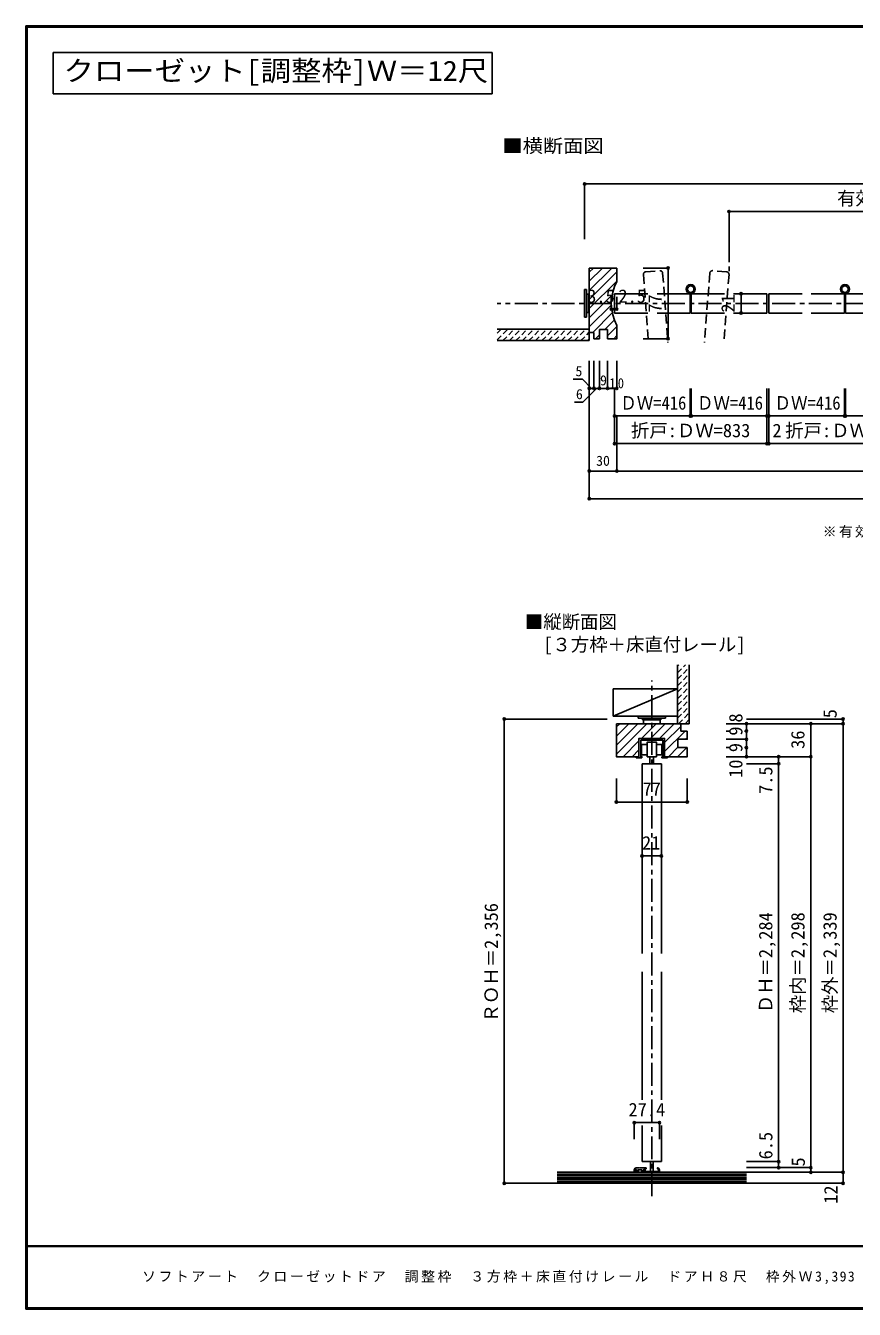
# Model space of a CAD drawing. Units: millimetres, scale not verified. Extents: x -973 to 977, y -701 to 696.
# Drawn here: x -973 to -72, y -701 to 696 of the extents above; entities that cross this region are included whole.
import ezdxf
from ezdxf.enums import TextEntityAlignment as Align

# ---------------------------------------------------------------- set-up
doc = ezdxf.new("R2010")
doc.units = ezdxf.units.MM
doc.header["$LTSCALE"] = 5
doc.header["$PDMODE"] = 32
doc.header["$PDSIZE"] = 2.5
for name, pattern in [('CHAIN1', [8, 5, -1, 1, -1]), ('DASHED1', [1.8, 1.2, -0.6]), ('DASHED2', [3, 2, -1])]:
    doc.linetypes.add(name, pattern=pattern)
for name, color, linetype in [('0-0_補助線', 7, 'Continuous'), ('0-1_通り芯', 4, 'CHAIN1'), ('0-3_仕上げ', 2, 'Continuous'), ('0-4_枠', 7, 'Continuous'), ('0-6_扉', 6, 'Continuous'), ('0-7_金物', 7, 'Continuous'), ('0-A_文字', 3, 'Continuous'), ('0-B_寸法', 7, 'Continuous'), ('0-C_ハッチ', 4, 'DASHED1'), ('F-1_枠', 6, 'Continuous'), ('F-A_文字', 7, 'Continuous')]:
    doc.layers.add(name, color=color, linetype=linetype)
doc.styles.add('ＭＳ ゴシック', font='')
doc.styles.get('ＭＳ ゴシック').set_extended_font_data('MS Gothic')

msp = doc.modelspace()

# ---------------------------------------------------------------- linework, layer by layer
at = {"layer": '0-0_補助線', "color": 4}
for p, q in [((-336.347, 387.393), (-336.347, 400.948)), ((-332.847, 387.393), (-332.847, 400.948)), ((-330.347, 387.393), (-330.347, 400.948)), ((-332.847, 387.393), (-336.347, 387.393)), ((-330.347, 387.393), (-332.847, 387.393))]:
    msp.add_line(p, q, dxfattribs=at)
at = {"layer": '0-0_補助線'}
for p in [(-336.347, 387.393), (-332.847, 387.393), (-330.347, 387.393)]:
    msp.add_point(p, dxfattribs=at)
at = {"layer": '0-1_通り芯'}
for p, q in [((-208.347, 463.658), (-208.347, 424.921)), ((463.653, 393.658), (-460.347, 393.658)), ((-292.33, -577.61), (-292.33, -16.638))]:
    msp.add_line(p, q, dxfattribs=at)
at = {"layer": '0-3_仕上げ', "color": 4}
for p, q in [((-274.625, 432.158), (-301.83, 432.158)), ((-274.625, 432.158), (-274.625, 355.158)), ((-274.625, 355.158), (-301.83, 355.158)), ((-334.33, -25.614), (-264.33, -25.614)), ((-334.33, -55.614), (-334.33, -25.614)), ((-334.33, -55.614), (-264.33, -25.614))]:
    msp.add_line(p, q, dxfattribs=at)
at = {"layer": '0-3_仕上げ'}
for p, q in [((-460.347, 365.658), (-360.347, 365.658)), ((-360.347, 365.658), (-360.347, 353.158)), ((-460.347, 353.158), (-360.347, 353.158)), ((-264.33, -63.638), (-264.33, 0.333)), ((-251.83, -63.638), (-251.83, 0.333)), ((-251.83, -63.638), (-264.33, -63.638)), ((-189.33, -551.638), (-395.33, -551.638)), ((-395.33, -563.638), (-189.33, -563.638))]:
    msp.add_line(p, q, dxfattribs=at)
at = {"layer": '0-3_仕上げ', "color": 7}
for p, q in [((-395.33, -553.638), (-189.33, -553.638)), ((-395.33, -555.638), (-189.33, -555.638)), ((-395.33, -557.638), (-189.33, -557.638)), ((-395.33, -559.638), (-189.33, -559.638)), ((-395.33, -561.638), (-189.33, -561.638))]:
    msp.add_line(p, q, dxfattribs=at)
at = {"layer": '0-3_仕上げ', "color": 4}
msp.add_lwpolyline([(-264.33, -25.614), (-264.33, -55.614), (-334.33, -55.614)], dxfattribs=at)
at = {"layer": '0-3_仕上げ', "color": 7}
for p in [(-274.625, 432.158), (-274.625, 355.158)]:
    msp.add_point(p, dxfattribs=at)
at = {"layer": '0-4_枠', "color": 3}
for p, q in [((-360.347, 362.158), (-360.347, 432.158)), ((-360.347, 432.158), (-330.347, 432.158)), ((-330.347, 417.658), (-330.347, 432.158)), ((-349.347, 365.158), (-340.347, 365.158)), ((-349.347, 355.158), (-349.347, 365.158)), ((-340.347, 355.158), (-340.347, 365.158)), ((-360.347, 362.158), (-355.347, 362.158)), ((-355.347, 355.158), (-355.347, 362.158)), ((-355.347, 355.158), (-349.347, 355.158)), ((-330.83, -63.638), (-260.83, -63.638)), ((-260.83, -63.638), (-260.83, -71.638)), ((-253.83, -71.638), (-260.83, -71.638)), ((-253.83, -89.638), (-263.83, -89.638)), ((-253.83, -99.638), (-253.83, -89.638)), ((-253.83, -99.638), (-278.33, -99.638))]:
    msp.add_line(p, q, dxfattribs=at)
at = {"layer": '0-4_枠'}
for p, q in [((-311.33, -551.638), (-311.33, -548.938)), ((-311.33, -551.638), (-310.33, -551.638)), ((-310.33, -551.638), (-310.33, -548.896)), ((-309.33, -546.938), (-305.63, -546.938)), ((-308.43, -551.638), (-307.33, -551.638)), ((-307.33, -551.638), (-307.33, -549.038)), ((-307.23, -548.938), (-303.43, -548.938)), ((-305.33, -547.238), (-305.63, -546.938)), ((-305.33, -547.238), (-305.03, -546.938)), ((-298.73, -546.938), (-305.03, -546.938)), ((-303.33, -551.638), (-303.33, -549.038)), ((-303.33, -551.638), (-302.23, -551.638)), ((-302.23, -551.638), (-302.23, -549.713)), ((-302.142, -549.501), (-301.142, -548.501)), ((-300.63, -548.713), (-300.63, -550.638)), ((-299.63, -551.638), (-283.93, -551.638)), ((-299.53, -548.238), (-299.53, -550.238)), ((-298.63, -547.938), (-299.23, -547.938)), ((-299.03, -550.738), (-292.63, -550.738)), ((-298.43, -547.238), (-298.43, -547.738)), ((-292.33, -551.038), (-292.63, -550.738)), ((-286.23, -547.238), (-286.23, -547.738)), ((-286.03, -547.938), (-285.43, -547.938)), ((-285.13, -548.238), (-285.13, -550.238)), ((-283.93, -548.938), (-283.93, -551.638))]:
    msp.add_line(p, q, dxfattribs=at)
at = {"layer": '0-4_枠', "color": 3}
for points in [[(-340.347, 355.158), (-337.778, 355.158), (-330.347, 355.158), (-330.347, 369.658)], [(-330.83, -63.638), (-330.83, -99.638), (-306.33, -99.638), (-306.33, -79.638), (-278.33, -79.638), (-278.33, -99.638)], [(-253.83, -71.638), (-253.83, -80.638), (-263.83, -80.638), (-263.83, -89.638)]]:
    msp.add_lwpolyline(points, dxfattribs=at)
at = {"layer": '0-4_枠'}
for points in [[(-308.43, -551.638), (-308.43, -549.588), (-309.477, -548.542)], [(-292.33, -551.038), (-292.03, -550.738), (-285.63, -550.738)]]:
    msp.add_lwpolyline(points, dxfattribs=at)
at = {"layer": '0-4_枠', "color": 3}
msp.add_arc((-285.347, 393.658), 51, 151.92751, 208.07249, dxfattribs=at)
at = {"layer": '0-4_枠'}
for centre, radius, start, end in [((-309.33, -548.938), 2, 90, 180), ((-309.83, -548.896), 0.5, 45, 180), ((-307.23, -549.038), 0.1, 90, 180), ((-303.43, -549.038), 0.1, 0, 90), ((-301.93, -549.713), 0.3, 135, 180), ((-300.93, -548.713), 0.3, 360, 135), ((-299.63, -550.638), 1, 180, 270), ((-299.23, -548.238), 0.3, 90, 180), ((-299.03, -550.238), 0.5, 180, 270), ((-298.73, -547.238), 0.3, 360, 90), ((-298.63, -547.738), 0.2, 270, 360), ((-285.93, -547.238), 0.3, 90, 180), ((-286.03, -547.738), 0.2, 180, 270), ((-285.93, -548.938), 2, 360, 90), ((-285.63, -550.238), 0.5, 270, 0), ((-285.43, -548.238), 0.3, 0, 90)]:
    msp.add_arc(centre, radius, start, end, dxfattribs=at)
at = {"layer": '0-6_扉', "color": 2, "linetype": 'DASHED2'}
for p, q in [((-301.448, 424.921), (-295.842, 351.158)), ((-298.684, 428.14), (-283.727, 429.277)), ((-280.508, 426.513), (-274.781, 351.158)), ((-229.287, 426.513), (-235.013, 351.158)), ((-211.111, 428.14), (-226.068, 429.277)), ((-208.347, 424.921), (-213.953, 351.158))]:
    msp.add_line(p, q, dxfattribs=at)
at = {"layer": '0-6_扉'}
for p, q in [((-332.847, 404.158), (-332.847, 383.158)), ((-296.659, 404.158), (-332.847, 404.158)), ((-250.472, 404.158), (-286.659, 404.158)), ((-250.472, 404.158), (-250.472, 383.158)), ((-249.472, 404.158), (-249.472, 383.158)), ((-213.284, 404.158), (-249.472, 404.158)), ((-167.097, 404.158), (-203.284, 404.158)), ((-167.097, 404.158), (-167.097, 383.158)), ((-165.097, 404.158), (-165.097, 383.158)), ((-128.909, 404.158), (-165.097, 404.158)), ((-82.722, 404.158), (-118.909, 404.158)), ((-82.722, 404.158), (-82.722, 383.158)), ((-81.722, 404.158), (-81.722, 383.158)), ((-81.722, 404.158), (-45.534, 404.158)), ((-296.659, 383.158), (-332.847, 383.158)), ((-250.472, 383.158), (-286.659, 383.158)), ((-213.284, 383.158), (-249.472, 383.158)), ((-167.097, 383.158), (-203.284, 383.158)), ((-128.909, 383.158), (-165.097, 383.158)), ((-82.722, 383.158), (-118.909, 383.158)), ((-81.722, 383.158), (-45.534, 383.158)), ((-302.83, -107.138), (-281.83, -107.138)), ((-302.83, -107.138), (-302.83, -313.638)), ((-281.83, -107.138), (-281.83, -313.638)), ((-302.83, -333.638), (-302.83, -472.739)), ((-281.83, -333.638), (-281.83, -472.739)), ((-302.83, -500.739), (-302.83, -540.138)), ((-281.83, -500.739), (-281.83, -540.138)), ((-281.83, -540.138), (-302.83, -540.138))]:
    msp.add_line(p, q, dxfattribs=at)
at = {"layer": '0-6_扉', "color": 2, "linetype": 'DASHED2'}
for centre, start, end in [((-298.457, 425.149), 94.34602, 184.34602), ((-283.5, 426.285), 4.34602, 94.34602), ((-226.295, 426.285), 85.65398, 175.65398), ((-211.338, 425.149), 355.65398, 85.65398)]:
    msp.add_arc(centre, 3, start, end, dxfattribs=at)
at = {"layer": '0-7_金物'}
for p, q in [((-365.347, 408.658), (-363.347, 408.658)), ((-365.347, 378.658), (-365.347, 408.658)), ((-363.347, 378.658), (-363.347, 408.658)), ((-363.347, 403.657), (-361.347, 403.657)), ((-361.347, 383.658), (-361.347, 403.657)), ((-361.347, 402.658), (-360.347, 402.658)), ((-365.347, 378.658), (-363.347, 378.658)), ((-363.347, 383.658), (-361.347, 383.658)), ((-361.347, 384.658), (-360.347, 384.658)), ((-307.33, -55.614), (-307.33, -57.614)), ((-277.33, -55.614), (-307.33, -55.614)), ((-277.33, -55.614), (-277.33, -57.614)), ((-277.33, -57.614), (-307.33, -57.614)), ((-302.33, -57.614), (-302.33, -59.614)), ((-282.33, -59.614), (-302.33, -59.614)), ((-301.33, -63.638), (-301.33, -59.614)), ((-283.33, -59.614), (-283.33, -63.638)), ((-282.33, -57.614), (-282.33, -59.614)), ((-306.331, -99.638), (-306.331, -79.638)), ((-278.33, -79.638), (-306.331, -79.638)), ((-304.331, -99.638), (-304.331, -81.638)), ((-280.33, -81.638), (-304.331, -81.638)), ((-280.33, -99.638), (-280.33, -81.638)), ((-278.33, -99.638), (-278.33, -79.638)), ((-297.33, -97.436), (-303.36, -97.436)), ((-287.33, -86.436), (-281.36, -86.436)), ((-281.36, -97.436), (-287.33, -97.436)), ((-281.36, -86.436), (-281.36, -97.436)), ((-306.33, -99.638), (-309.33, -99.638)), ((-309.33, -99.638), (-309.33, -100.638)), ((-303.033, -100.638), (-309.33, -100.638)), ((-287.33, -99.638), (-297.33, -99.638)), ((-294.331, -107.138), (-294.331, -99.638)), ((-290.33, -107.138), (-294.331, -107.138)), ((-290.33, -99.638), (-290.33, -107.138)), ((-281.498, -100.638), (-281.498, -99.638)), ((-280.33, -99.638), (-281.498, -99.638)), ((-281.498, -100.638), (-275.33, -100.638)), ((-278.33, -99.638), (-275.33, -99.638)), ((-275.33, -99.638), (-275.33, -100.638)), ((-293.83, -540.181), (-293.83, -550.738)), ((-290.83, -540.181), (-290.83, -550.738)), ((-293.83, -550.738), (-290.83, -550.738))]:
    msp.add_line(p, q, dxfattribs=at)
for points in [[(-297.33, -99.638), (-297.33, -83.638), (-287.33, -83.638), (-287.33, -99.638)], [(-303.36, -97.436), (-303.36, -86.436), (-297.33, -86.436)], [(-303.033, -100.638), (-303.033, -99.638), (-304.331, -99.638)]]:
    msp.add_lwpolyline(points, dxfattribs=at)
for centre, radius in [((-249.972, 409.158), 5), ((-249.972, 409.158), 3.5), ((-82.222, 409.158), 5), ((-82.222, 409.158), 3.5)]:
    msp.add_circle(centre, radius, dxfattribs=at)
at = {"layer": '0-A_文字'}
for p, q in [((-943.333, 621.667), (-943.333, 666.667)), ((-943.333, 666.667), (-466.083, 666.667)), ((-466.083, 621.667), (-466.083, 666.667)), ((-943.333, 621.667), (-466.083, 621.667))]:
    msp.add_line(p, q, dxfattribs=at)
at = {"layer": '0-A_文字', "color": 4}
for p, q in [((-283.93, -497.739), (-311.33, -497.739)), ((-311.33, -497.739), (-311.33, -515.758)), ((-283.93, -497.739), (-283.93, -515.758))]:
    msp.add_line(p, q, dxfattribs=at)
at = {"layer": '0-A_文字', "color": 7}
for p in [(-311.33, -497.739), (-283.93, -497.739)]:
    msp.add_point(p, dxfattribs=at)
at = {"layer": '0-B_寸法', "color": 4}
for p, q in [((-365.347, 523.658), (368.653, 523.658)), ((-365.347, 523.658), (-365.347, 463.658)), ((-208.347, 493.658), (-208.347, 463.658)), ((-208.347, 493.658), (211.653, 493.658)), ((-195.212, 404.158), (-195.212, 383.158)), ((-360.347, 301.158), (-360.347, 331.158)), ((-355.347, 301.158), (-355.347, 331.158)), ((-349.347, 301.158), (-349.347, 331.158)), ((-340.347, 301.158), (-340.347, 331.158)), ((-330.347, 301.158), (-330.347, 331.158)), ((-377.922, 311.158), (-367.847, 311.158)), ((-357.847, 301.158), (-367.847, 311.158)), ((-352.347, 301.158), (-367.347, 286.158)), ((-360.347, 181.158), (-360.347, 301.158)), ((-360.347, 301.158), (-330.347, 301.158)), ((-332.847, 271.158), (-332.847, 301.158)), ((-250.472, 271.158), (-250.472, 301.158)), ((-249.472, 271.158), (-249.472, 301.158)), ((-167.097, 271.158), (-167.097, 301.158)), ((-165.097, 271.158), (-165.097, 301.158)), ((-82.722, 271.158), (-82.722, 301.158)), ((-81.722, 271.158), (-81.722, 301.158)), ((-376.555, 286.158), (-367.347, 286.158)), ((-332.847, 271.158), (-250.472, 271.158)), ((-332.847, 241.158), (-332.847, 271.158)), ((-330.347, 211.158), (-330.347, 271.158)), ((-249.472, 271.158), (-167.097, 271.158)), ((-167.097, 241.158), (-167.097, 271.158)), ((-165.097, 271.158), (-82.722, 271.158)), ((-165.097, 241.158), (-165.097, 271.158)), ((-81.722, 271.158), (0.653, 271.158)), ((-332.847, 241.158), (-167.097, 241.158)), ((-167.097, 241.158), (-165.097, 241.158)), ((-165.097, 241.158), (0.653, 241.158)), ((-360.347, 211.158), (-330.347, 211.158)), ((-330.347, 211.158), (333.653, 211.158)), ((-360.347, 181.158), (363.653, 181.158)), ((-452.83, -58.638), (-340.83, -58.638)), ((-452.83, -58.638), (-452.83, -563.638)), ((-211.33, -63.638), (-84.33, -63.638)), ((-84.33, -58.638), (-189.33, -58.638)), ((-189.33, -63.638), (-189.33, -99.638)), ((-119.33, -551.638), (-119.33, -63.638)), ((-84.33, -563.638), (-84.33, -58.638)), ((-207.913, -71.638), (-211.33, -71.638)), ((-189.33, -80.638), (-211.33, -80.638)), ((-189.33, -71.638), (-191.419, -71.638)), ((-207.913, -89.638), (-211.33, -89.638)), ((-189.33, -89.638), (-191.419, -89.638)), ((-211.33, -99.638), (-154.33, -99.638)), ((-189.33, -107.138), (-154.33, -107.138)), ((-154.33, -99.638), (-119.33, -99.638)), ((-154.33, -546.638), (-154.33, -99.638)), ((-330.83, -148.885), (-330.83, -123.267)), ((-253.83, -148.885), (-253.83, -123.267)), ((-253.83, -148.885), (-330.83, -148.885)), ((-302.83, -193.43), (-302.83, -207.47)), ((-281.83, -193.43), (-281.83, -207.47)), ((-302.83, -207.47), (-281.83, -207.47)), ((-189.33, -540.138), (-154.33, -540.138)), ((-189.33, -546.638), (-119.33, -546.638)), ((-189.33, -551.638), (-84.33, -551.638)), ((-452.83, -563.638), (-395.33, -563.638)), ((-189.33, -563.638), (-84.33, -563.638))]:
    msp.add_line(p, q, dxfattribs=at)
at = {"layer": '0-B_寸法'}
for p in [(-365.347, 523.658), (-208.347, 493.658), (-195.212, 404.158), (-195.212, 383.158), (-360.347, 301.158), (-355.347, 301.158), (-349.347, 301.158), (-340.347, 301.158), (-330.347, 301.158), (-332.847, 271.158), (-250.472, 271.158), (-249.472, 271.158), (-167.097, 271.158), (-165.097, 271.158), (-82.722, 271.158), (-81.722, 271.158), (-332.847, 241.158), (-167.097, 241.158), (-165.097, 241.158), (-360.347, 211.158), (-330.347, 211.158), (-360.347, 181.158), (-452.83, -58.638), (-189.33, -63.638), (-119.33, -63.638), (-84.33, -58.638), (-84.33, -63.638), (-189.33, -71.638), (-189.33, -80.638), (-189.33, -89.638), (-189.33, -99.638), (-154.33, -99.638), (-154.33, -107.138), (-119.33, -99.638), (-330.83, -148.885), (-253.83, -148.885), (-302.83, -207.47), (-281.83, -207.47), (-154.33, -540.138), (-154.33, -546.638), (-119.33, -546.638), (-119.33, -551.638), (-84.33, -551.638), (-452.83, -563.638), (-84.33, -563.638)]:
    msp.add_point(p, dxfattribs=at)
at = {"layer": '0-C_ハッチ', "linetype": 'Continuous'}
for p, q in [((-360.347, 427.576), (-355.765, 432.158)), ((-360.347, 407.777), (-335.966, 432.158)), ((-360.347, 417.676), (-345.866, 432.158)), ((-360.347, 397.877), (-330.347, 427.877)), ((-360.347, 387.978), (-330.347, 417.978)), ((-360.347, 378.078), (-335.497, 402.928)), ((-360.347, 368.179), (-336.326, 392.2)), ((-356.469, 362.158), (-335.291, 383.335)), ((-343.569, 365.158), (-333.066, 375.661)), ((-340.347, 358.48), (-330.347, 368.48)), ((-353.569, 355.158), (-349.347, 359.38)), ((-333.77, 355.158), (-330.347, 358.581)), ((-330.83, -96.926), (-297.543, -63.638)), ((-330.83, -87.026), (-307.443, -63.638)), ((-330.83, -77.127), (-317.342, -63.638)), ((-330.83, -67.227), (-327.242, -63.638)), ((-303.643, -79.638), (-287.644, -63.638)), ((-293.744, -79.638), (-277.744, -63.638)), ((-283.844, -79.638), (-267.845, -63.638)), ((-278.33, -84.024), (-260.83, -66.524)), ((-323.644, -99.638), (-306.331, -82.325)), ((-278.33, -93.923), (-256.046, -71.638)), ((-255.146, -80.638), (-253.83, -79.323)), ((-313.744, -99.638), (-306.331, -92.225)), ((-274.146, -99.638), (-263.83, -89.323)), ((-264.247, -99.638), (-254.247, -89.638)), ((-254.347, -99.638), (-253.83, -99.122))]:
    msp.add_line(p, q, dxfattribs=at)
at = {"layer": '0-C_ハッチ'}
for p, q in [((-460.347, 354.156), (-448.845, 365.658)), ((-460.347, 361.227), (-455.916, 365.658)), ((-454.274, 353.158), (-441.774, 365.658)), ((-447.203, 353.158), (-434.703, 365.658)), ((-440.132, 353.158), (-427.632, 365.658)), ((-433.061, 353.158), (-420.561, 365.658)), ((-425.99, 353.158), (-413.49, 365.658)), ((-418.919, 353.158), (-406.419, 365.658)), ((-411.848, 353.158), (-399.348, 365.658)), ((-404.777, 353.158), (-392.277, 365.658)), ((-397.706, 353.158), (-385.206, 365.658)), ((-390.634, 353.158), (-378.134, 365.658)), ((-383.563, 353.158), (-371.063, 365.658)), ((-376.492, 353.158), (-363.992, 365.658)), ((-369.421, 353.158), (-360.347, 362.232)), ((-362.35, 353.158), (-360.347, 355.161)), ((-264.33, -8.177), (-255.82, 0.333)), ((-264.33, -1.106), (-262.891, 0.333)), ((-264.33, -15.248), (-251.83, -2.748)), ((-264.33, -22.319), (-251.83, -9.819)), ((-264.33, -29.39), (-251.83, -16.89)), ((-264.33, -36.461), (-251.83, -23.961)), ((-264.33, -43.533), (-251.83, -31.033)), ((-264.33, -50.604), (-251.83, -38.104)), ((-264.33, -57.675), (-251.83, -45.175)), ((-263.223, -63.638), (-251.83, -52.246)), ((-256.152, -63.638), (-251.83, -59.317))]:
    msp.add_line(p, q, dxfattribs=at)
at = {"layer": 'F-1_枠'}
for p, q in [((-973.347, 695.833), (-973.347, -700.833)), ((-973.347, 695.833), (976.653, 695.833)), ((-973.347, 695), (976.653, 695)), ((-973.347, 694.167), (976.653, 694.167)), ((-972.514, 695.833), (-972.514, -700.833)), ((-971.68, 695.833), (-971.68, -700.833)), ((976.653, -631.667), (-973.347, -631.667)), ((976.653, -632.5), (-973.347, -632.5)), ((976.653, -699.167), (-973.347, -699.167)), ((976.653, -700), (-973.347, -700)), ((976.653, -700.833), (-973.347, -700.833))]:
    msp.add_line(p, q, dxfattribs=at)

# ---------------------------------------------------------------- texts
at = {"layer": '0-0_補助線', "style": 'ＭＳ ゴシック'}
for s, p in [('3.5', (-362.581, 389.893)), ('2.5', (-328.616, 389.893))]:
    msp.add_text(s, height=14.66, dxfattribs=at).set_placement(p, align=Align.BOTTOM_LEFT)
at = {"layer": '0-3_仕上げ', "color": 7, "style": 'ＭＳ ゴシック'}
msp.add_text('77', height=14.66, rotation=90, dxfattribs=at).set_placement((-277.125, 383.658), align=Align.BOTTOM_LEFT)
at = {"layer": '0-A_文字', "style": 'ＭＳ ゴシック', "width": 1.1}
msp.add_text('クローゼット[調整枠]Ｗ＝12尺', height=21.99, dxfattribs=at).set_placement((-932.083, 629.167), align=Align.BOTTOM_LEFT)
at = {"layer": '0-A_文字', "color": 7, "style": 'ＭＳ ゴシック', "width": 1.1}
msp.add_text('■横断面図', height=14.66, dxfattribs=at).set_placement((-454.769, 553.344), align=Align.BOTTOM_LEFT)
at = {"layer": '0-A_文字', "color": 7, "style": 'ＭＳ ゴシック'}
for s, p in [('■縦断面図', (-430.33, 35.515)), ('\u3000[３方枠＋床直付レール]', (-430.33, 10.761)), ('27.4', (-317.63, -495.239))]:
    msp.add_text(s, height=14.66, dxfattribs=at).set_placement(p, align=Align.BOTTOM_LEFT)
at = {"layer": '0-A_文字', "color": 7, "insert": (-106.347, 138.658), "char_height": 11, "attachment_point": 7, "style": 'ＭＳ ゴシック'}
msp.add_mtext('\\T1.17;※有効開口寸法は扉の厚さや調整によって若干異なります。', dxfattribs=at)
at = {"layer": '0-B_寸法', "style": 'ＭＳ ゴシック'}
for s, height, p in [('有効開口寸法＝2,849', 14.66, (-90.697, 496.158)), ('5', 11, (-375.347, 311.158)), ('9', 11, (-348.597, 301.158)), ('6', 11, (-374.847, 286.158)), ('折戸:ＤＷ=833', 14.66, (-314.972, 243.658)), ('2', 14.66, (-161.097, 243.658)), ('折戸:ＤＷ=833', 14.66, (-147.222, 243.658)), ('30', 11, (-352.847, 213.658)), ('77', 14.66, (-302.33, -146.385)), ('21', 14.66, (-302.955, -204.97))]:
    msp.add_text(s, height=height, dxfattribs=at).set_placement(p, align=Align.BOTTOM_LEFT)
for s, p in [('21', (-197.712, 383.658)), ('8', (-189.33, -62.379)), ('5', (-86.83, -57.711)), ('9', (-189.33, -76.638)), ('36', (-121.83, -91.013)), ('9', (-189.33, -94.638)), ('10', (-189.33, -122.582)), ('7.5', (-156.735, -140.018)), ('ＲＯＨ＝2,356', (-455.33, -388.638)), ('ＤＨ＝2,284', (-156.83, -378.638)), ('枠内＝2,298', (-121.83, -378.638)), ('枠外＝2,339', (-86.83, -378.638)), ('6.5', (-156.741, -537.696)), ('5', (-121.435, -545.458)), ('12', (-85.922, -585.996))]:
    msp.add_text(s, height=14.66, rotation=90, dxfattribs=at).set_placement(p, align=Align.BOTTOM_LEFT)
at = {"layer": '0-B_寸法', "style": 'ＭＳ ゴシック', "width": 0.9}
for p in [(-326.659, 273.658), (-243.284, 273.658), (-158.909, 273.658)]:
    msp.add_text('ＤＷ=416', height=14.66, dxfattribs=at).set_placement(p, align=Align.BOTTOM_LEFT)
at = {"layer": '0-B_寸法', "insert": (-338.472, 301.158), "char_height": 11, "attachment_point": 7, "style": 'ＭＳ ゴシック'}
msp.add_mtext('\\T1.36;\\W0.9;10', dxfattribs=at)
at = {"layer": 'F-A_文字', "insert": (-846.68, -673.333), "char_height": 11, "attachment_point": 7, "style": 'ＭＳ ゴシック'}
msp.add_mtext('\\T1.19;ソフトアート\u3000クローゼットドア\\~\\~調整枠\u3000３方枠＋床直付けレール\u3000ドアＨ８尺\\~\\~枠外Ｗ3,393', dxfattribs=at)

doc.saveas('drawing.dxf')
